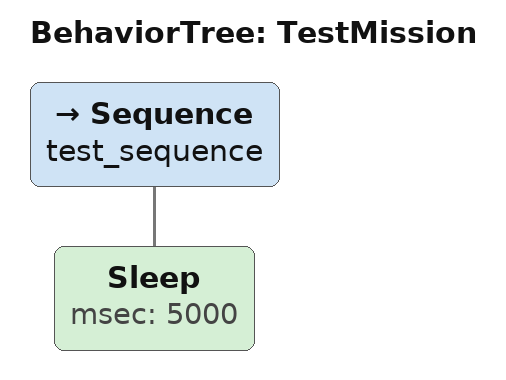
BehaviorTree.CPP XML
<?xml version="1.0" encoding="UTF-8"?>
<root BTCPP_format="4"
      main_tree_to_execute="TestMission">
  <BehaviorTree ID="TestMission">
    <Sequence name="test_sequence">
      <Sleep msec="5000"/>
    </Sequence>
  </BehaviorTree>

</root>
